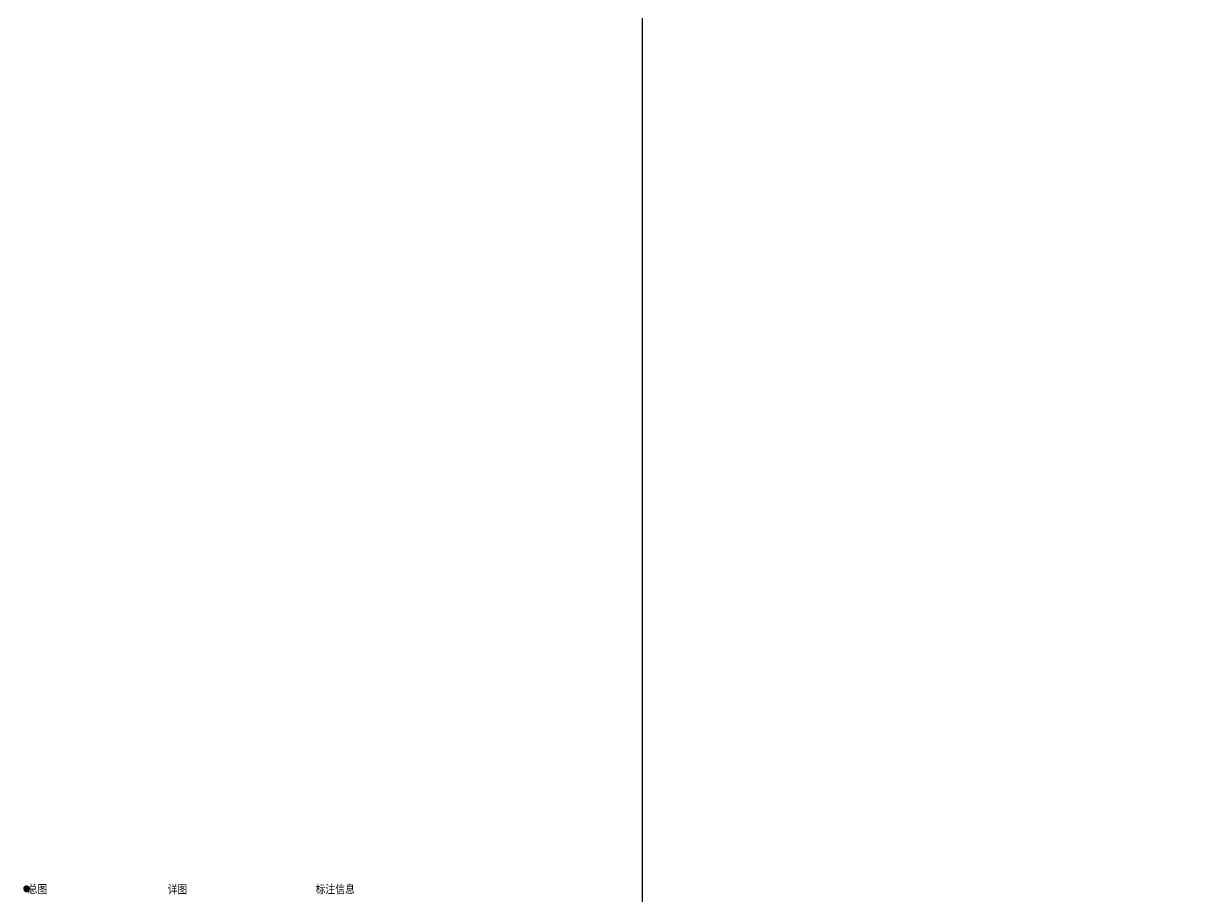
# Model space of a CAD drawing. Header units: millimetres. Extents: x 20612 to 1457097, y -24895 to 651491.
# Drawn here: x 20612 to 233988, y 154758 to 313298 of the extents above; entities that cross this region are included whole.
import ezdxf
from ezdxf.enums import TextEntityAlignment as Align

# ---------------------------------------------------------------- set-up
doc = ezdxf.new("R2010")
doc.units = ezdxf.units.MM
doc.header["$LTSCALE"] = 1000
doc.layers.add('L-TEXT文字标注', color=7, linetype='Continuous')
doc.layers.add('W-WOOD_FLOOR木地板', color=30, linetype='Continuous')
doc.styles.get("Standard").update_dxf_attribs({"font": 'simplex.shx', "width": 0.8, "bigfont": 'hztxt.shx'})
picture_1 = doc.add_image_def('image1.png', size_in_pixel=(1660, 848))

# ---------------------------------------------------------------- blocks, each defined once
blk = doc.blocks.new('LOGO')
h = blk.add_hatch(color=140)
h.dxf.hatch_style = 1
h.paths.add_polyline_path([(-4.8, -1.5, 0.294083), (-1.4, -1.5, -0.363756), (4.6, -2, 1.450144)])
h.paths.add_polyline_path([(0, 4.8), (3.3, -0.9, 0.101723), (1.3, -0.4), (-0.3, 2.7), (-3, -1.7, -0.081837), (-4.1, -1.6)], flags=16)
h = blk.add_hatch(color=174)
h.paths.add_polyline_path([(3.8, -3.3, 0.064571), (4.5, -2.2, 0.296692), (0.5, -1.7, -0.04264), (-1.8, -2.6, -0.209747), (-4.4, -2.4, 0.179915), (-1.8, -4.7, 0.169783), (0.3, -4, -0.05744), (1.8, -3.3, -0.214092)])
h.paths.add_polyline_path([(0.8, -3, -0.084014), (-1.4, -3.9, -0.271733), (-3.4, -3.4, 0.071966), (-2.1, -3.4, 0.098278), (-0.2, -2.8, -0.072406), (1, -2.1, -0.088156), (2.6, -1.9, -0.181988), (4, -2.5, 0.206106)], flags=16)
blk.add_hatch(color=174).paths.add_polyline_path([(3.5, -3.6, 0.189728), (1.3, -4.2, -0.126537), (-1, -4.9, 0.245013)])
for points in [[(-4.8, -1.5, 0.294083), (-1.4, -1.5, -0.363756), (4.6, -2, 1.450144)], [(-4.1, -1.6), (0, 4.8), (3.3, -0.9, 0.101723), (1.3, -0.4), (-0.3, 2.7), (-3, -1.7, -0.081837)]]:
    blk.add_lwpolyline(points, format="xyb", close=True)
for points in [[(-4.4, -2.4, 0.209747), (-1.8, -2.6, 0.04264), (0.5, -1.7, -0.296692), (4.5, -2.2)], [(-3.4, -3.4, 0.071966), (-2.1, -3.4, 0.098278), (-0.2, -2.8, -0.072406), (1, -2.1, -0.088156), (2.6, -1.9, -0.181988), (4, -2.5, 0.206106), (0.8, -3, -0.084014), (-1.4, -3.9, -0.271733), (-3.4, -3.4)], [(-1.8, -4.7, 0.169783), (0.3, -4, -0.05744), (1.8, -3.3, -0.214092), (3.8, -3.3, -0.214092)], [(-1, -4.9, 0.126537), (1.3, -4.2, -0.189728), (3.5, -3.6, -0.189728)]]:
    blk.add_lwpolyline(points, format="xyb")
for start, end in [(208.4706, 249.2676), (258.5751, 313.6432), (318.8384, 333.6165)]:
    blk.add_arc((0, 0), 5, start, end)

msp = doc.modelspace()

# ---------------------------------------------------------------- block references
at = {"xscale": 100, "yscale": 100, "zscale": 100}
msp.add_blockref('LOGO', (21156.1, 156154.6), dxfattribs=at)

# ---------------------------------------------------------------- texts
at = {"layer": 'L-TEXT文字标注', "width": 0.95}
for s, p in [('总图', (23154.7, 156143.9)), ('详图', (48575.2, 156116.4)), ('标注信息', (77215.1, 156136.1))]:
    msp.add_text(s, height=1500, dxfattribs=at).set_placement(p, align=Align.MIDDLE)

# ---------------------------------------------------------------- pictures from other files: only their frames are drawn
at = {"layer": 'W-WOOD_FLOOR木地板'}
image = msp.add_image(picture_1, insert=(133040.1, -24895), size_in_units=(1324056.9, 676385.7), dxfattribs=at)
image.dxf.flags = 7

doc.saveas('drawing.dxf')
